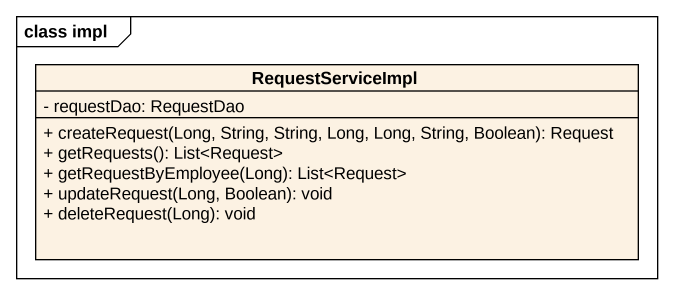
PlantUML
@startuml
mainframe class impl
hide circle
hide empty members
skinparam classAttributeIconSize 0
class RequestServiceImpl {
  - requestDao: RequestDao
  + createRequest(Long, String, String, Long, Long, String, Boolean): Request
  + getRequests(): List<Request>
  + getRequestByEmployee(Long): List<Request>
  + updateRequest(Long, Boolean): void
  + deleteRequest(Long): void
}
@enduml
